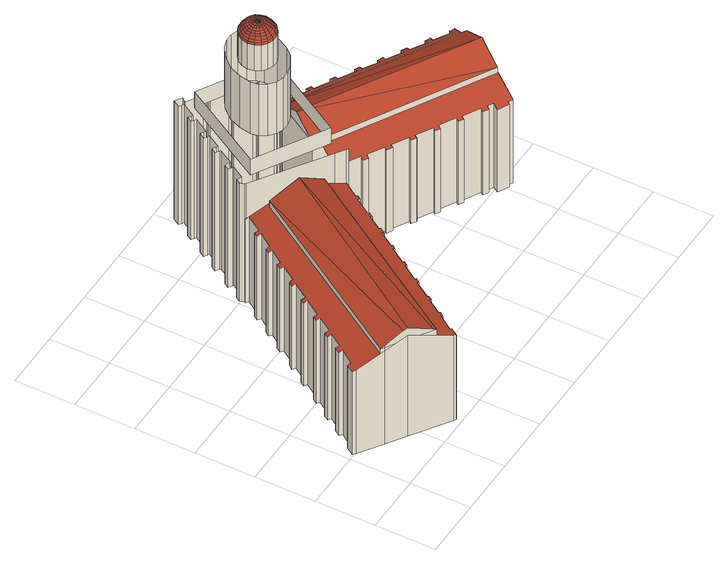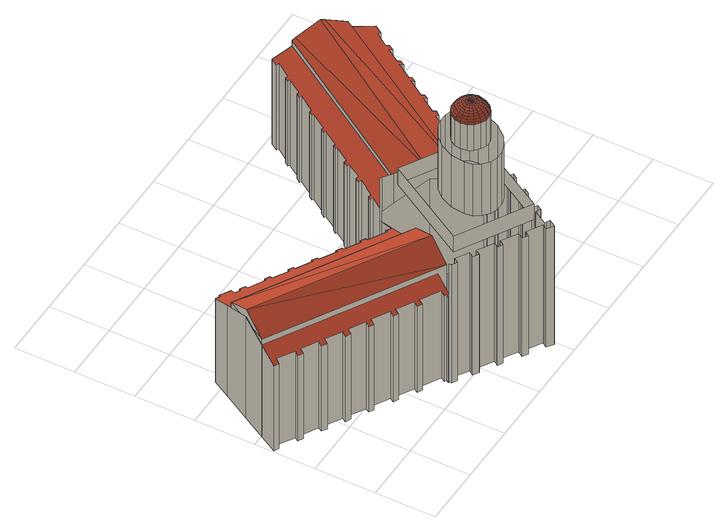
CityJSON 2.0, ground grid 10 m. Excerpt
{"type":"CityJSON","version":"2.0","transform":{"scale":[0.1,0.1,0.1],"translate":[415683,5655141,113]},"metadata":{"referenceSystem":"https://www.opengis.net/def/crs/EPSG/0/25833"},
"CityObjects":{
"building1":{"type":"Building","attributes":{"name":"Technische Sammlungen Dresden","Gemeindeschluessel":14612000,"QualitaetDacherkennung":100,"Geometrietyp2DReferenz":"3000","function":"31001_3034","roofType":"9999"},"children":["building1-1","building1-2"]},
"building1-1":{"type":"BuildingPart","attributes":{"Dachtyp_tdc":"tdcGableRoof","Dachneigung":22.17,"QualitaetDacherkennung":100,"Geometrietyp2DReferenz":"3000","measuredHeight":20.09,"roofType":"3100"},"parents":["building1"],"geometry":[{"type":"Solid","lod":"2","boundaries":[[[[0,1,2,3]],[[1,4,5,2]],[[4,6,7,5]],[[6,8,9,7]],[[8,10,11,9]],[[10,12,13,11]],[[12,14,15,13]],[[14,16,17,15]],[[16,18,19,17]],[[18,20,21,19]],[[20,22,23,21]],[[22,24,25,23]],[[24,26,27,25]],[[26,28,29,27]],[[28,30,31,29]],[[30,32,33,31]],[[32,34,35,33]],[[34,36,37,35]],[[36,38,39,37]],[[38,40,41,39]],[[40,42,43,41]],[[42,44,45,43]],[[44,46,47,45]],[[46,48,49,47]],[[48,50,51,49]],[[50,52,53,51]],[[52,54,55,53]],[[54,56,57,55]],[[56,58,59,57]],[[58,60,61,59]],[[60,62,63,61]],[[62,64,65,63]],[[64,66,67,65]],[[66,68,69,67]],[[68,70,71,69]],[[70,72,73,71]],[[72,74,75,73]],[[74,76,77,75]],[[76,78,79,77]],[[78,80,81,79]],[[80,82,83,81]],[[82,84,85,83]],[[84,86,87,85]],[[86,88,89,87]],[[88,90,91,89]],[[90,92,93,91]],[[92,94,95,93]],[[94,96,97,95]],[[96,98,99,97]],[[98,100,101,99]],[[100,102,103,101]],[[102,104,105,103]],[[104,106,107,105]],[[106,108,109,107]],[[108,110,111,109]],[[110,112,113,111]],[[112,114,115,113]],[[114,116,117,115]],[[116,118,119,117]],[[118,120,121,119]],[[120,122,123,121]],[[122,124,125,123]],[[124,126,127,125]],[[126,128,129,127]],[[128,130,131,129]],[[130,132,133,131]],[[132,134,135,133]],[[134,136,137,135]],[[136,138,139,137]],[[138,140,141,139]],[[140,142,143,141]],[[142,144,145,143]],[[144,146,147,145]],[[146,148,149,147]],[[148,150,151,149]],[[150,152,153,151]],[[152,154,155,153]],[[154,156,157,155]],[[156,0,3,157]],[[152,150,148,146,144,142,140,138,136,134,132,130,128,126,124,122,120,118,116,114,112,110,108,106,104,102,100,98,96,94,92,90,88,86,84,82,80,78,76]],[[76,74,72,70,68,66,64,62,60,58,56,54,52,50,48,46,44,42,40,38,36,34,32,30,28,26,24,22,20,18,16,14,12,10,8,6,4,1,0,156,154,152]],[[3,2,5,7,9,11,13,15,17,19,21,23,25,27,29,31,33,35,37,39,41,43,45,47,49,51,53,55,57,59,61,63,65,67,69,71,73,75,77,79,81,83,85,87,89,91,93,95,97,99,101,103,105,107,109,111,113,115,117,119,121,123,125,127,129,131,133,135,137,139,141,143,145,147,149,151,153,155,157]]]],"semantics":{"surfaces":[{"type":"WallSurface"},{"type":"RoofSurface"},{"type":"GroundSurface"}],"values":[[0,0,0,0,0,0,0,0,0,0,0,0,0,0,0,0,0,0,0,0,0,0,0,0,0,0,0,0,0,0,0,0,0,0,0,0,0,0,0,0,0,0,0,0,0,0,0,0,0,0,0,0,0,0,0,0,0,0,0,0,0,0,0,0,0,0,0,0,0,0,0,0,0,0,0,0,0,0,0,1,1,2]]}}]},
"building1-2":{"type":"BuildingPart","attributes":{"Dachtyp_tdc":"tdcGableRoof","Dachneigung":24.84,"QualitaetDacherkennung":100,"Geometrietyp2DReferenz":"3000","measuredHeight":21.52,"roofType":"3100"},"parents":["building1"],"geometry":[{"type":"Solid","lod":"2","boundaries":[[[[158,159,160,161]],[[159,162,163,160]],[[162,164,165,163]],[[164,166,167,165]],[[166,158,161,167]],[[168,158,166,169]],[[170,168,169]],[[171,170,169,164]],[[164,162,172,171]],[[158,168,170,171,172,159]],[[159,172,162]],[[169,166,164]],[[161,160,163,165,167]]]],"semantics":{"surfaces":[{"type":"WallSurface"},{"type":"RoofSurface"},{"type":"GroundSurface"}],"values":[[0,0,0,0,0,1,1,1,1,0,0,0,2]]}}]},
"building2":{"type":"Building","attributes":{"name":"Technische Sammlungen Dresden","Gemeindeschluessel":14612000,"QualitaetDacherkennung":100,"Geometrietyp2DReferenz":"3000","function":"31001_3034","roofType":"9999"},"children":["building2-1","building2-2","building2-3","building2-4","building2-5","building2-6"]},
"building2-1":{"type":"BuildingPart","attributes":{"Dachtyp_tdc":"tdcLeanToRoof","Dachneigung":0,"QualitaetDacherkennung":100,"Geometrietyp2DReferenz":"3000","measuredHeight":23.56,"roofType":"2100"},"parents":["building2"],"geometry":[{"type":"MultiSurface","lod":"2","boundaries":[[[173,174,175,176]],[[174,177,178,175]],[[177,179,180,178]],[[179,181,182,180]],[[181,183,184,185,182]],[[186,187,188,187]],[[189,190,79,191,192]],[[190,193,194,79]],[[193,195,196,194]],[[195,197,75,196]],[[197,198,199,75]],[[198,200,201,199]],[[200,202,203,201]],[[202,204,205,203]],[[204,206,207,205]],[[206,208,209,207]],[[208,210,211,209]],[[210,212,213,211]],[[212,214,215,213]],[[214,216,217,215]],[[216,218,219,217]],[[218,220,221,219]],[[220,222,223,221]],[[222,224,225,223]],[[224,226,227,225]],[[227,228,229,230,231,232,233,234,235,236,237,238,239,240,241,242,243,244,245,246,247,248,249,250,251,252,253,254,255,256,257,258,259,260,261,262,263,264,265,176,175,178,180,182,185,266,267,268,188,191,79,194,196,75,199,201,203,205,207,209,211,213,215,217,219,221,223,225]],[[226,269,228,227]],[[269,270,229,228]],[[270,271,230,229]],[[271,272,231,230]],[[272,273,232,231]],[[273,274,233,232]],[[274,275,234,233]],[[275,276,235,234]],[[276,277,236,235]],[[277,278,237,236]],[[278,279,238,237]],[[279,280,239,238]],[[280,281,240,239]],[[281,282,241,240]],[[282,283,242,241]],[[283,284,243,242]],[[284,285,244,243]],[[285,286,245,244]],[[286,287,246,245]],[[287,288,247,246]],[[288,289,248,247]],[[289,290,249,248]],[[290,291,250,249]],[[291,292,251,250]],[[292,293,252,251]],[[293,294,253,252]],[[294,295,254,253]],[[295,296,255,254]],[[296,297,256,255]],[[297,298,257,256]],[[298,299,258,257]],[[299,300,259,258]],[[300,301,260,259]],[[301,302,261,260]],[[302,303,262,261]],[[303,304,263,262]],[[304,305,264,263]],[[305,306,265,264]],[[306,173,176,265]]],"semantics":{"surfaces":[{"type":"WallSurface"},{"type":"GroundSurface"}],"values":[0,0,0,0,0,0,0,0,0,0,0,0,0,0,0,0,0,0,0,0,0,0,0,0,0,1,0,0,0,0,0,0,0,0,0,0,0,0,0,0,0,0,0,0,0,0,0,0,0,0,0,0,0,0,0,0,0,0,0,0,0,0,0,0,0]}}]},
"building2-2":{"type":"BuildingPart","attributes":{"Dachtyp_tdc":"tdcGableRoof","Dachneigung":22.48,"QualitaetDacherkennung":100,"Geometrietyp2DReferenz":"3000","measuredHeight":20.23,"roofType":"3100"},"parents":["building2"],"geometry":[{"type":"MultiSurface","lod":"2","boundaries":[[[307,308,309,310]],[[308,311,312,309]],[[311,313,314,312]],[[313,315,316,314]],[[315,317,318,316]],[[317,319,320,318]],[[319,321,322,320]],[[321,323,324,322]],[[323,325,326,324]],[[325,327,328,326]],[[327,329,330,328]],[[329,331,332,330]],[[331,333,334,332]],[[333,335,336,334]],[[335,337,338,336]],[[337,339,340,338]],[[339,341,342,340]],[[341,343,344,342]],[[343,345,346,344]],[[345,347,348,346]],[[347,349,350,348]],[[349,351,352,350]],[[351,353,354,352]],[[353,355,356,354]],[[355,357,358,356]],[[357,359,360,358]],[[359,361,362,360]],[[361,363,364,362]],[[363,365,366,364]],[[365,367,368,366]],[[367,369,370,368]],[[192,191,371,191]],[[184,372,373,374]],[[372,375,376,373]],[[375,377,378,376]],[[377,379,380,378]],[[379,381,382,380]],[[381,383,384,382]],[[383,385,386,384]],[[385,387,388,386]],[[387,389,390,388]],[[389,391,392,390]],[[391,393,394,392]],[[393,395,396,394]],[[395,397,398,396]],[[397,399,400,398]],[[399,401,402,400]],[[401,403,404,402]],[[403,405,406,404]],[[405,407,408,406]],[[407,409,410,408]],[[409,411,412,410]],[[411,413,414,412]],[[413,415,416,414]],[[415,417,418,416]],[[417,419,420,418]],[[419,421,422,420]],[[421,423,424,422]],[[423,425,426,424]],[[425,427,428,426]],[[427,429,430,428]],[[429,431,432,430]],[[431,433,432]],[[433,434,435,432]],[[434,436,435]],[[436,437,438,435]],[[437,439,440,438]],[[439,441,442,440]],[[441,307,310,442]],[[437,436,434,433,431,429,427,425,423,421,419,417,415,413,411,409,407,405,403,401,399,397,395,393,391,389,387,385,383,381,379,377,375,372,184,443,444]],[[444,445,187,192,187,369,367,365,363,361,359,357,355,353,351,349,347,345,343,341,339,337,335,333,331,329,327,325,323,321,319,317,315,313,311,308,307,441,439,437]],[[310,309,312,314,316,318,320,322,324,326,328,330,332,334,336,338,340,342,344,346,348,350,352,354,356,358,360,362,364,366,368,370,371,446,447,448,374,373,376,378,380,382,384,386,388,390,392,394,396,398,400,402,404,406,408,410,412,414,416,418,420,422,424,426,428,430,432,435,438,440,442]]],"semantics":{"surfaces":[{"type":"WallSurface"},{"type":"RoofSurface"},{"type":"GroundSurface"}],"values":[0,0,0,0,0,0,0,0,0,0,0,0,0,0,0,0,0,0,0,0,0,0,0,0,0,0,0,0,0,0,0,0,0,0,0,0,0,0,0,0,0,0,0,0,0,0,0,0,0,0,0,0,0,0,0,0,0,0,0,0,0,0,0,0,0,0,0,0,0,1,1,2]}}]},
"building2-3":{"type":"BuildingPart","attributes":{"Dachtyp_tdc":"tdcGableRoof","Dachneigung":26.36,"QualitaetDacherkennung":100,"Geometrietyp2DReferenz":"3000","measuredHeight":21.59,"roofType":"3100"},"parents":["building2"],"geometry":[{"type":"Solid","lod":"2","boundaries":[[[[449,450,451,452]],[[450,453,454,451]],[[453,455,456,454]],[[455,449,452,456]],[[457,449,455]],[[455,458,457]],[[450,457,458]],[[453,450,458]],[[449,457,450]],[[458,455,453]],[[452,451,454,456]]]],"semantics":{"surfaces":[{"type":"WallSurface"},{"type":"RoofSurface"},{"type":"GroundSurface"}],"values":[[0,0,0,0,1,1,1,1,0,0,2]]}}]},
"building2-4":{"type":"BuildingPart","attributes":{"Dachtyp_tdc":"tdcLeanToRoof","Dachneigung":0,"QualitaetDacherkennung":100,"Geometrietyp2DReferenz":"3000","measuredHeight":3.15,"roofType":"2100"},"parents":["building2"],"geometry":[{"type":"MultiSurface","lod":"2","boundaries":[[[459,460,461,462]],[[460,463,464,461]],[[463,465,466,464]],[[465,459,462,466]]],"semantics":{"surfaces":[{"type":"WallSurface"}],"values":[0,0,0,0]}}]},
"building2-5":{"type":"BuildingPart","attributes":{"Dachtyp_tdc":"tdcPolyFlatRoof","Dachneigung":0,"QualitaetDacherkennung":100,"Geometrietyp2DReferenz":"3000","measuredHeight":10.26,"roofType":"1000"},"parents":["building2"],"geometry":[{"type":"MultiSurface","lod":"2","boundaries":[[[467,468,469,470]],[[468,471,472,469]],[[471,473,474,472]],[[473,475,476,474]],[[475,477,478,476]],[[477,479,480,478]],[[479,481,482,480]],[[481,483,484,482]],[[483,485,486,484]],[[485,487,488,486]],[[487,489,490,488]],[[489,491,492,490]],[[491,493,494,492]],[[493,495,496,494]],[[495,497,498,496]],[[497,499,500,498]],[[499,501,502,500]],[[501,503,504,502]],[[503,505,506,504]],[[505,467,470,506]]],"semantics":{"surfaces":[{"type":"WallSurface"}],"values":[0,0,0,0,0,0,0,0,0,0,0,0,0,0,0,0,0,0,0,0]}}]},
"building2-6":{"type":"BuildingPart","attributes":{"Dachtyp_tdc":"tdcFreeFormRoof","Dachneigung":66.77,"QualitaetDacherkennung":100,"Geometrietyp2DReferenz":"3000","measuredHeight":7.21,"roofType":"5000"},"parents":["building2"],"geometry":[{"type":"MultiSurface","lod":"2","boundaries":[[[507,508,509,510]],[[508,511,512,509]],[[511,513,514,512]],[[513,515,516,514]],[[515,517,518,516]],[[517,519,520,518]],[[519,521,522,520]],[[521,523,524,522]],[[523,525,526,524]],[[525,527,528,526]],[[527,529,530,528]],[[529,531,532,530]],[[531,533,534,532]],[[533,535,536,534]],[[535,537,538,536]],[[537,539,540,538]],[[539,541,542,540]],[[541,507,510,542]],[[543,544,545]],[[543,545,546]],[[543,546,547]],[[543,547,548]],[[543,548,549]],[[543,549,550]],[[543,550,551]],[[543,551,552]],[[543,552,553]],[[543,553,554]],[[543,554,555]],[[543,555,556]],[[543,556,557]],[[543,557,558]],[[543,558,559]],[[543,559,560]],[[543,560,561]],[[543,561,544]],[[544,562,563,545]],[[545,563,564,546]],[[546,564,565,547]],[[547,565,566,548]],[[567,568,569,570]],[[570,569,571,572]],[[572,571,573,574]],[[574,573,575,576]],[[576,575,577,578]],[[578,577,579,580]],[[580,579,581,582]],[[582,581,583,584]],[[584,583,585,586]],[[586,585,587,588]],[[588,587,589,590]],[[590,589,591,592]],[[591,593,594,595]],[[595,594,596,597]],[[597,596,598,599]],[[599,598,600,601]],[[601,600,602,603]],[[603,602,604,568]],[[568,604,605,569]],[[569,605,606,571]],[[571,606,607,573]],[[573,607,608,575]],[[575,608,609,577]],[[577,609,610,579]],[[579,610,611,581]],[[581,611,612,583]],[[583,612,613,585]],[[585,613,614,587]],[[587,614,615,589]],[[589,615,593,591]],[[593,541,539,594]],[[594,539,537,596]],[[596,537,535,598]],[[598,535,533,600]],[[600,533,531,602]],[[602,531,529,604]],[[604,529,527,605]],[[605,527,525,606]],[[606,525,523,607]],[[607,523,521,608]],[[608,521,519,609]],[[609,519,517,610]],[[610,517,515,611]],[[611,515,513,612]],[[612,513,511,613]],[[613,511,508,614]],[[548,566,616,549]],[[549,616,617,550]],[[550,617,618,551]],[[551,618,619,552]],[[552,619,620,553]],[[553,620,621,554]],[[554,621,622,555]],[[555,622,623,556]],[[556,623,624,557]],[[557,624,625,558]],[[558,625,626,559]],[[559,626,627,560]],[[560,627,628,561]],[[561,628,562,544]],[[562,629,630,563]],[[563,630,631,564]],[[564,631,632,565]],[[565,632,633,566]],[[566,633,634,616]],[[616,634,635,617]],[[617,635,636,618]],[[618,636,637,619]],[[619,637,638,620]],[[620,638,639,621]],[[621,639,640,622]],[[622,640,641,623]],[[623,641,642,624]],[[624,642,643,625]],[[625,643,644,626]],[[626,644,645,627]],[[627,645,646,628]],[[628,646,629,562]],[[629,647,648,630]],[[630,648,649,631]],[[631,649,650,632]],[[632,650,651,633]],[[633,651,652,634]],[[634,652,653,635]],[[635,653,654,636]],[[636,654,655,637]],[[637,655,656,638]],[[638,656,657,639]],[[639,657,658,640]],[[640,658,659,641]],[[641,659,660,642]],[[642,660,661,643]],[[614,508,507,615]],[[615,507,541,593]],[[643,661,662,644]],[[644,662,663,645]],[[645,663,664,646]],[[646,664,647,629]],[[647,665,666,648]],[[648,666,667,649]],[[649,667,668,650]],[[650,668,669,651]],[[651,669,670,652]],[[652,670,671,653]],[[653,671,672,654]],[[654,672,673,655]],[[655,673,674,656]],[[656,674,675,657]],[[657,675,676,658]],[[658,676,677,659]],[[659,677,678,660]],[[660,678,679,661]],[[661,679,680,662]],[[662,680,681,663]],[[663,681,682,664]],[[664,682,665,647]],[[665,592,683,666]],[[666,683,684,667]],[[667,684,685,668]],[[668,685,686,669]],[[669,686,687,670]],[[670,687,567,671]],[[671,567,570,672]],[[672,570,572,673]],[[673,572,574,674]],[[674,574,576,675]],[[675,576,578,676]],[[676,578,580,677]],[[677,580,582,678]],[[678,582,584,679]],[[679,584,586,680]],[[680,586,588,681]],[[681,588,590,682]],[[682,590,592,665]],[[592,591,595,683]],[[683,595,597,684]],[[684,597,599,685]],[[685,599,601,686]],[[686,601,603,687]],[[687,603,568,567]]],"semantics":{"surfaces":[{"type":"WallSurface"},{"type":"RoofSurface"}],"values":[0,0,0,0,0,0,0,0,0,0,0,0,0,0,0,0,0,0,1,1,1,1,1,1,1,1,1,1,1,1,1,1,1,1,1,1,1,1,1,1,1,1,1,1,1,1,1,1,1,1,1,1,1,1,1,1,1,1,1,1,1,1,1,1,1,1,1,1,1,1,1,1,1,1,1,1,1,1,1,1,1,1,1,1,1,1,1,1,1,1,1,1,1,1,1,1,1,1,1,1,1,1,1,1,1,1,1,1,1,1,1,1,1,1,1,1,1,1,1,1,1,1,1,1,1,1,1,1,1,1,1,1,1,1,1,1,1,1,1,1,1,1,1,1,1,1,1,1,1,1,1,1,1,1,1,1,1,1,1,1,1,1,1,1,1,1,1,1,1,1,1,1,1,1,1,1,1,1,1,1]}}]}
},
"vertices":[
[10,102,174],[19,115,174],[19,115,9],[10,102,9],[24,112,176],[24,112,9],[40,135,176],[40,135,9],[35,139,174],[35,139,9],[41,148,174],[41,148,9],[46,144,177],[46,144,9],[60,166,177],[60,166,9],[55,169,174],[55,169,9],[60,177,174],[60,177,9],[65,173,177],[65,173,9],[81,197,177],[81,197,9],[76,200,174],[76,200,9],[81,208,174],[81,208,9],[86,204,177],[86,204,9],[104,231,177],[104,231,9],[99,234,174],[99,234,9],[103,241,174],[103,241,9],[108,237,177],[108,237,9],[125,262,177],[125,262,9],[120,266,175],[120,266,9],[126,274,175],[126,274,9],[131,271,177],[131,271,9],[147,295,177],[147,295,9],[142,299,175],[142,299,9],[148,307,175],[148,307,9],[153,304,177],[153,304,9],[168,326,178],[168,326,9],[163,330,175],[163,330,9],[168,337,175],[168,337,9],[173,334,178],[173,334,9],[189,357,178],[189,357,9],[184,361,175],[184,361,9],[189,368,175],[189,368,9],[194,364,178],[194,364,9],[211,390,178],[211,390,9],[206,393,175],[206,393,9],[207,395,175],[207,395,9],[278,347,210],[278,347,9],[342,304,178],[342,304,9],[325,279,178],[325,279,9],[328,277,177],[328,277,9],[324,271,177],[324,271,9],[321,273,178],[321,273,9],[303,247,179],[303,247,9],[306,245,177],[306,245,9],[301,237,177],[301,237,9],[298,239,179],[298,239,9],[283,216,179],[283,216,9],[286,214,177],[286,214,9],[280,205,177],[280,205,9],[277,207,179],[277,207,9],[261,183,179],[261,183,9],[264,181,178],[264,181,9],[259,175,178],[259,175,9],[256,177,179],[256,177,9],[240,152,179],[240,152,9],[243,150,178],[243,150,9],[238,143,178],[238,143,9],[235,145,179],[235,145,9],[218,119,179],[218,119,9],[221,117,178],[221,117,9],[216,110,178],[216,110,9],[213,112,179],[213,112,9],[195,85,180],[195,85,9],[198,83,178],[198,83,9],[193,76,178],[193,76,9],[190,78,180],[190,78,9],[174,54,180],[174,54,9],[177,52,178],[177,52,9],[172,45,178],[172,45,9],[170,47,180],[170,47,9],[153,23,180],[153,23,9],[156,21,178],[156,21,9],[148,9,178],[148,9,9],[145,11,180],[145,11,9],[84,52,210],[84,52,9],[53,73,195],[53,73,9],[15,98,176],[15,98,9],
[122,27,202],[53,73,202],[53,73,10],[122,27,10],[47,77,202],[47,77,10],[233,369,202],[233,369,10],[312,323,202],[312,323,10],[117,30,206],[276,344,225],[84,52,225],[78,56,222],[53,73,206],
[435,478,245],[438,483,245],[438,483,9],[435,478,9],[440,486,245],[440,486,9],[448,482,245],[448,482,9],[448,481,245],[448,481,9],[449,477,245],[449,477,177],[449,477,9],[345,304,245],[345,304,160],[345,304,9],[344,302,245],[342,304,245],[344,302,9],[344,302,159],[327,314,245],[327,314,9],[209,393,245],[209,393,9],[207,395,245],[205,403,245],[205,403,9],[209,410,245],[209,410,9],[216,406,245],[216,406,9],[217,406,245],[217,406,9],[229,426,245],[229,426,9],[228,427,245],[228,427,9],[221,431,245],[221,431,9],[226,439,245],[226,439,9],[233,436,245],[233,436,9],[235,435,245],[235,435,9],[249,459,245],[249,459,9],[248,460,245],[248,460,9],[241,464,245],[241,464,9],[246,472,245],[246,472,9],[252,469,245],[252,469,9],[255,467,9],[268,489,9],[265,490,9],[259,494,9],[265,503,9],[270,500,9],[273,498,9],[288,522,9],[285,524,9],[280,527,9],[285,535,9],[290,532,9],[293,531,9],[306,553,9],[303,555,9],[298,558,9],[305,569,9],[316,562,9],[312,556,9],[311,554,9],[336,539,9],[337,541,9],[341,547,9],[350,541,9],[346,536,9],[345,533,9],[371,517,9],[373,521,9],[376,525,9],[384,520,9],[381,516,9],[379,512,9],[405,497,9],[407,501,9],[410,505,9],[419,499,9],[416,495,9],[414,491,9],[446,478,9],[406,409,9],[366,339,9],[255,467,245],[268,489,245],[265,490,245],[259,494,245],[265,503,245],[270,500,245],[273,498,245],[288,522,245],[285,524,245],[280,527,245],[285,535,245],[290,532,245],[293,531,245],[306,553,245],[303,555,245],[298,558,245],[305,569,245],[316,562,245],[312,556,245],[311,554,245],[336,539,245],[337,541,245],[341,547,245],[350,541,245],[346,536,245],[345,533,245],[371,517,245],[373,521,245],[376,525,245],[384,520,245],[381,516,245],[379,512,245],[405,497,245],[407,501,245],[410,505,245],[419,499,245],[416,495,245],[414,491,245],
[615,185,174],[608,189,174],[608,189,8],[615,185,8],[606,185,172],[606,185,8],[588,195,172],[588,195,8],[593,204,176],[593,204,8],[584,209,176],[584,209,8],[581,205,174],[581,205,8],[572,210,174],[572,210,8],[575,215,176],[575,215,8],[547,230,176],[547,230,8],[545,226,174],[545,226,8],[537,230,174],[537,230,8],[540,235,176],[540,235,8],[514,250,176],[514,250,8],[511,245,174],[511,245,8],[503,250,174],[503,250,8],[506,254,176],[506,254,8],[479,269,176],[479,269,8],[477,265,174],[477,265,8],[469,270,174],[469,270,8],[471,274,176],[471,274,8],[445,289,176],[445,289,8],[443,285,174],[443,285,8],[433,290,174],[433,290,8],[436,294,176],[436,294,8],[410,309,176],[410,309,8],[407,305,173],[407,305,8],[399,309,173],[399,309,8],[402,314,176],[402,314,8],[373,331,176],[373,331,8],[370,326,173],[370,326,8],[362,331,173],[362,331,8],[344,302,8],[449,476,177],[449,476,8],[449,477,8],[447,472,179],[447,472,8],[450,470,179],[450,470,8],[446,463,182],[446,463,8],[478,445,182],[478,445,8],[481,452,179],[481,452,8],[489,448,179],[489,448,8],[485,441,182],[485,441,8],[513,425,182],[513,425,8],[516,432,179],[516,432,8],[524,428,179],[524,428,8],[520,421,182],[520,421,8],[548,405,182],[548,405,8],[552,412,178],[552,412,8],[560,408,178],[560,408,8],[556,401,182],[556,401,8],[582,386,181],[582,386,8],[585,393,178],[585,393,8],[594,389,178],[594,389,8],[590,382,181],[590,382,8],[616,367,181],[616,367,8],[620,374,178],[620,374,8],[628,369,178],[628,369,8],[625,362,181],[625,362,8],[651,347,181],[651,347,8],[654,354,178],[654,354,8],[663,350,178],[663,350,8],[659,343,181],[659,343,8],[686,327,181],[686,327,8],[690,334,178],[690,334,8],[690,334,177],[698,330,177],[698,330,8],[698,330,178],[659,261,210],[659,261,8],[633,215,189],[633,215,8],[616,185,174],[616,185,8],[446,478,177],[406,409,210],[366,339,177],[366,339,8],[406,409,8],[446,478,8],
[681,300,202],[637,223,202],[637,223,9],[681,300,9],[369,376,202],[369,376,9],[414,453,202],[414,453,9],[659,262,225],[392,416,225],
[342,330,276],[227,397,276],[227,397,245],[342,330,245],[308,537,276],[308,537,245],[424,470,276],[424,470,245],
[301,482,379],[318,493,379],[318,493,276],[301,482,276],[331,497,379],[331,497,276],[344,497,379],[344,497,276],[356,493,379],[356,493,276],[366,484,379],[366,484,276],[373,473,379],[373,473,276],[375,460,379],[375,460,276],[373,437,379],[373,437,276],[362,415,379],[362,415,276],[349,401,379],[349,401,276],[331,391,379],[331,391,276],[318,387,379],[318,387,276],[305,387,379],[305,387,276],[293,391,379],[293,391,276],[283,400,379],[283,400,276],[276,411,379],[276,411,276],[274,424,379],[274,424,276],[277,443,379],[277,443,276],[285,463,379],[285,463,276],
[352,431,430],[347,422,430],[347,422,379],[352,431,379],[339,416,430],[339,416,379],[330,412,430],[330,412,379],[319,412,430],[319,412,379],[310,416,430],[310,416,379],[302,422,430],[302,422,379],[297,431,430],[297,431,379],[295,441,430],[295,441,379],[297,452,430],[297,452,379],[302,460,430],[302,460,379],[310,467,430],[310,467,379],[319,471,430],[319,471,379],[330,471,430],[330,471,379],[339,467,430],[339,467,379],[347,460,430],[347,460,379],[352,452,430],[352,452,379],[354,441,430],[354,441,379],[325,441,451],[329,441,450],[329,443,450],[328,444,450],[327,445,450],[325,446,450],[324,446,450],[322,445,450],[321,444,450],[320,443,450],[320,441,450],[320,440,450],[321,439,450],[322,438,450],[324,437,450],[325,437,450],[327,438,450],[328,439,450],[329,440,450],[333,441,449],[333,444,449],[331,447,449],[329,449,449],[326,450,449],[313,461,441],[312,464,437],[305,458,437],[307,456,441],[300,450,437],[303,449,441],[299,441,437],[301,441,441],[300,433,437],[303,433,441],[305,425,437],[307,427,441],[312,419,437],[313,421,441],[320,416,437],[320,419,441],[329,416,437],[329,419,441],[337,419,437],[336,421,441],[344,425,437],[342,427,441],[349,433,437],[346,433,441],[350,441,437],[348,441,441],[353,441,434],[351,451,434],[349,450,437],[346,459,434],[344,458,437],[339,466,434],[337,464,437],[329,469,434],[329,467,437],[320,469,434],[320,467,437],[310,466,434],[303,459,434],[298,451,434],[296,441,434],[298,432,434],[303,423,434],[310,417,434],[320,414,434],[329,414,434],[339,417,434],[346,423,434],[351,432,434],[323,450,449],[320,449,449],[318,447,449],[316,444,449],[316,441,449],[316,438,449],[318,436,449],[320,434,449],[323,433,449],[326,433,449],[329,434,449],[331,436,449],[333,438,449],[337,441,448],[336,446,448],[334,449,448],[331,452,448],[327,454,448],[322,454,448],[318,452,448],[315,449,448],[313,446,448],[312,441,448],[313,437,448],[315,433,448],[318,430,448],[322,429,448],[327,429,448],[331,430,448],[334,433,448],[336,437,448],[341,441,446],[340,447,446],[337,452,446],[333,456,446],[327,458,446],[322,458,446],[316,456,446],[312,452,446],[309,447,446],[308,441,446],[309,436,446],[312,431,446],[316,427,446],[322,425,446],[327,425,446],[333,427,446],[337,431,446],[340,436,446],[344,441,444],[343,448,444],[340,454,444],[334,459,444],[328,461,444],[321,461,444],[315,459,444],[309,454,444],[306,448,444],[305,441,444],[306,435,444],[309,429,444],[315,424,444],[321,422,444],[328,422,444],[334,424,444],[340,429,444],[343,435,444],[346,449,441],[342,456,441],[336,461,441],[329,464,441],[320,464,441]
]}
